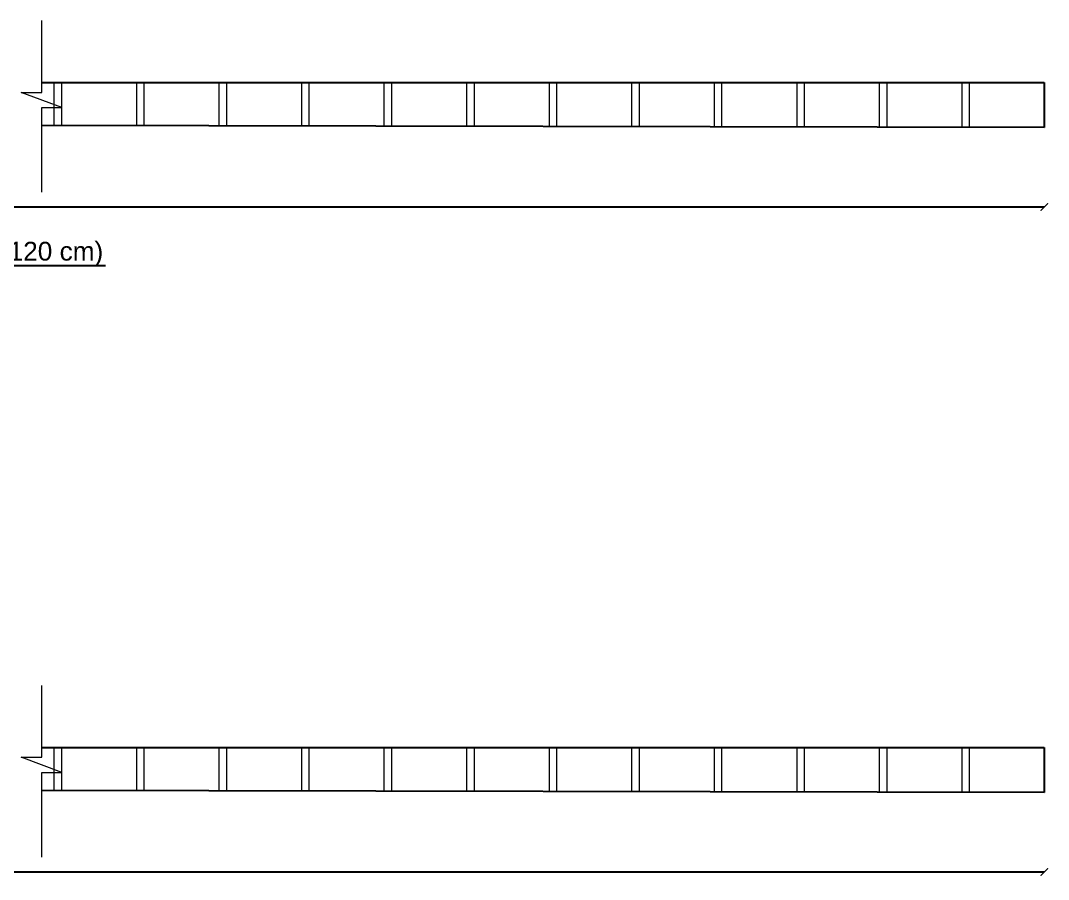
# Model space of a CAD drawing. Header units: metres. Extents: x 67481.1 to 67496.5, y -75342.6 to -75315.3.
# Drawn here: x 67493.725 to 67496.465, y -75342.437 to -75340.148 of the extents above; entities that cross this region are included whole.
import ezdxf

# ---------------------------------------------------------------- set-up
doc = ezdxf.new("R2010")
doc.units = ezdxf.units.M
doc.header["$MEASUREMENT"] = 0
doc.layers.add('ACOTACIONES', color=7, linetype='Continuous', lineweight=9)
doc.layers.add('Piso', color=251, linetype='Continuous', lineweight=5)
for name, color, linetype in [('FinaHatch', 252, 'Continuous'), ('Perfil1', 80, 'Continuous'), ('Texto', 153, 'Continuous')]:
    doc.layers.add(name, color=color, linetype=linetype)
doc.styles.add('ROMANS', font='romans.shx')
doc.styles.add('Tlapala', font='Arial.ttf')
doc.dimstyles.new('Escala 1_100', dxfattribs={"dimtxt": 0.05, "dimasz": 0.02, "dimexe": 0.18, "dimexo": 0.0625, "dimgap": 0.03, "dimtad": 0, "dimzin": 4, "dimtxsty": 'ROMANS', "dimblk": 'ARCHTICK', "dimblk1": 'ARCHTICK', "dimblk2": 'ARCHTICK', "dimcen": 0.09, "dimse1": 1, "dimse2": 1, "dimclrd": 252, "dimclre": 252, "dimclrt": 150, "dimaunit": 1, "dimazin": 1, "dimtfac": 1, "dimtofl": 0, "dimtmove": 0, "dimatfit": 3, "dimldrblk": 'ARCHTICK', "dimfxl": 0.2, "dimfxlon": 1, "dimtolj": 1, "dimtzin": 0, "dimarcsym": 0})

# ---------------------------------------------------------------- blocks, each defined once
blk = doc.blocks.new('_ArchTick')
at = {"color": 0, "linetype": 'ByBlock', "const_width": 0.15}
blk.add_lwpolyline([(-0.5, -0.5), (0.5, 0.5)], dxfattribs=at)
blk = doc.blocks.new('*D768')
at = {"layer": 'ACOTACIONES', "color": 252, "lineweight": -2, "transparency": 16777216}
for p, q in [((67488.2049, -75342.4172), (67492.2751, -75342.4172)), ((67496.4538, -75342.4172), (67492.3837, -75342.4172))]:
    blk.add_line(p, q, dxfattribs=at)
at = {"layer": 'Defpoints', "color": 0, "transparency": 16777216}
for p in [(67488.2049, -75342.2048), (67496.4538, -75342.2048), (67496.4538, -75342.4172)]:
    blk.add_point(p, dxfattribs=at)
at = {"layer": 'ACOTACIONES', "color": 252, "lineweight": -2, "transparency": 16777216, "xscale": 0.02, "yscale": 0.02, "zscale": 0.02, "rotation": 180}
blk.add_blockref('_ArchTick', (67488.2049, -75342.4172), dxfattribs=at)
at = {"layer": 'ACOTACIONES', "color": 252, "lineweight": -2, "transparency": 16777216, "xscale": 0.02, "yscale": 0.02, "zscale": 0.02}
blk.add_blockref('_ArchTick', (67496.4538, -75342.4172), dxfattribs=at)
at = {"layer": 'ACOTACIONES', "color": 150, "transparency": 16777216, "insert": (67492.3294, -75342.4172), "char_height": 0.03, "attachment_point": 5, "style": 'ROMANS'}
blk.add_mtext('\\A1;25', dxfattribs=at)
blk = doc.blocks.new('*D773')
at = {"layer": 'ACOTACIONES', "color": 252, "lineweight": -2, "transparency": 16777216}
for p, q in [((67488.2049, -75340.6448), (67492.2589, -75340.6448)), ((67496.4538, -75340.6448), (67492.3998, -75340.6448))]:
    blk.add_line(p, q, dxfattribs=at)
at = {"layer": 'Defpoints', "color": 0, "transparency": 16777216}
for p in [(67488.2049, -75340.4324), (67496.4538, -75340.4324), (67496.4538, -75340.6448)]:
    blk.add_point(p, dxfattribs=at)
at = {"layer": 'ACOTACIONES', "color": 252, "lineweight": -2, "transparency": 16777216, "xscale": 0.02, "yscale": 0.02, "zscale": 0.02, "rotation": 180}
blk.add_blockref('_ArchTick', (67488.2049, -75340.6448), dxfattribs=at)
at = {"layer": 'ACOTACIONES', "color": 252, "lineweight": -2, "transparency": 16777216, "xscale": 0.02, "yscale": 0.02, "zscale": 0.02}
blk.add_blockref('_ArchTick', (67496.4538, -75340.6448), dxfattribs=at)
at = {"layer": 'ACOTACIONES', "color": 150, "transparency": 16777216, "insert": (67492.3294, -75340.6448), "char_height": 0.05, "attachment_point": 5, "style": 'ROMANS'}
blk.add_mtext('\\A1;25', dxfattribs=at)

msp = doc.modelspace()

# ---------------------------------------------------------------- linework, layer by layer
at = {"layer": 'FinaHatch'}
msp.add_line((67493.9518, -75340.801), (67492.837, -75340.801), dxfattribs=at)
at = {"layer": 'Perfil1'}
for p, q in [((67493.7818, -75340.3124), (67496.4538, -75340.3124)), ((67496.4538, -75340.3124), (67496.4538, -75340.4324)), ((67496.4538, -75340.4324), (67493.7816, -75340.4277)), ((67493.7818, -75342.0848), (67496.4538, -75342.0848)), ((67496.4538, -75342.0848), (67496.4538, -75342.2048)), ((67496.4538, -75342.2048), (67493.7816, -75342.2001))]:
    msp.add_line(p, q, dxfattribs=at)
at = {"layer": 'Piso', "lineweight": 0}
for p, q in [((67493.8138, -75340.3124), (67493.8138, -75340.4278)), ((67493.8338, -75340.3124), (67493.8338, -75340.4278)), ((67494.0338, -75340.3124), (67494.0338, -75340.4282)), ((67494.0538, -75340.3124), (67494.0538, -75340.4282)), ((67494.2538, -75340.3124), (67494.2538, -75340.4286)), ((67494.2738, -75340.3124), (67494.2738, -75340.4286)), ((67494.4738, -75340.3124), (67494.4738, -75340.429)), ((67494.4938, -75340.3124), (67494.4938, -75340.429)), ((67494.6938, -75340.3124), (67494.6938, -75340.4293)), ((67494.7138, -75340.3124), (67494.7138, -75340.4294)), ((67494.9138, -75340.3124), (67494.9138, -75340.4297)), ((67494.9338, -75340.3124), (67494.9338, -75340.4298)), ((67495.1338, -75340.3124), (67495.1338, -75340.4301)), ((67495.1538, -75340.3124), (67495.1538, -75340.4301)), ((67495.3538, -75340.3124), (67495.3538, -75340.4305)), ((67495.3738, -75340.3124), (67495.3738, -75340.4305)), ((67495.5738, -75340.3124), (67495.5738, -75340.4309)), ((67495.5938, -75340.3124), (67495.5938, -75340.4309)), ((67495.7938, -75340.3124), (67495.7938, -75340.4324)), ((67495.8138, -75340.3124), (67495.8138, -75340.4324)), ((67496.0138, -75340.3124), (67496.0138, -75340.4324)), ((67496.0338, -75340.3124), (67496.0338, -75340.4324)), ((67496.2338, -75340.3124), (67496.2338, -75340.4324)), ((67496.2538, -75340.3124), (67496.2538, -75340.4324)), ((67493.8138, -75342.0848), (67493.8138, -75342.2002)), ((67493.8338, -75342.0848), (67493.8338, -75342.2002)), ((67494.0338, -75342.0848), (67494.0338, -75342.2005)), ((67494.0538, -75342.0848), (67494.0538, -75342.2006)), ((67494.2538, -75342.0848), (67494.2538, -75342.2009)), ((67494.2738, -75342.0848), (67494.2738, -75342.201)), ((67494.4738, -75342.0848), (67494.4738, -75342.2013)), ((67494.4938, -75342.0848), (67494.4938, -75342.2014)), ((67494.6938, -75342.0848), (67494.6938, -75342.2017)), ((67494.7138, -75342.0848), (67494.7138, -75342.2017)), ((67494.9138, -75342.0848), (67494.9138, -75342.2021)), ((67494.9338, -75342.0848), (67494.9338, -75342.2021)), ((67495.1338, -75342.0848), (67495.1338, -75342.2025)), ((67495.1538, -75342.0848), (67495.1538, -75342.2025)), ((67495.3538, -75342.0848), (67495.3538, -75342.2029)), ((67495.3738, -75342.0848), (67495.3738, -75342.2029)), ((67495.5738, -75342.0848), (67495.5738, -75342.2033)), ((67495.5938, -75342.0848), (67495.5938, -75342.2033)), ((67495.7938, -75342.0848), (67495.7938, -75342.2048)), ((67495.8138, -75342.0848), (67495.8138, -75342.2048)), ((67496.0138, -75342.0848), (67496.0138, -75342.2048)), ((67496.0338, -75342.0848), (67496.0338, -75342.2048)), ((67496.2338, -75342.0848), (67496.2338, -75342.2048)), ((67496.2538, -75342.0848), (67496.2538, -75342.2048))]:
    msp.add_line(p, q, dxfattribs=at)
for points in [[(67493.7816, -75340.6052), (67493.7816, -75340.3798), (67493.8347, -75340.3798), (67493.7267, -75340.339), (67493.7818, -75340.339), (67493.7818, -75340.1476)], [(67493.7816, -75342.3776), (67493.7816, -75342.1521), (67493.8347, -75342.1521), (67493.7267, -75342.1113), (67493.7818, -75342.1113), (67493.7818, -75341.92)]]:
    msp.add_lwpolyline(points, dxfattribs=at)

# ---------------------------------------------------------------- texts
at = {"layer": 'Texto', "insert": (67493.4414, -75340.7699), "char_height": 0.05, "width": 0.873211, "attachment_point": 4, "style": 'Tlapala'}
msp.add_mtext('\\pi-0.15,l0.2,t0.2;(100 - 120 cm)', dxfattribs=at)

# ---------------------------------------------------------------- dimensions: what is measured, and where the dimension line sits
at = {"layer": 'ACOTACIONES'}
dim = msp.add_linear_dim(base=(67496.4538, -75340.6448), p1=(67488.2049, -75340.4324), p2=(67496.4538, -75340.4324), text='25', dimstyle='Escala 1_100', dxfattribs=at)
dim.commit()
dim.dimension.update_dxf_attribs({"geometry": '*D773', "text_midpoint": (67492.3294, -75340.6448)})
dim = msp.add_linear_dim(base=(67496.4538, -75342.4172), p1=(67488.2049, -75342.2048), p2=(67496.4538, -75342.2048), text='25', dimstyle='Escala 1_100', override={"dimtxt": 0.03}, dxfattribs=at)
dim.commit()
dim.dimension.update_dxf_attribs({"geometry": '*D768', "text_midpoint": (67492.3294, -75342.4172)})

doc.saveas('drawing.dxf')
